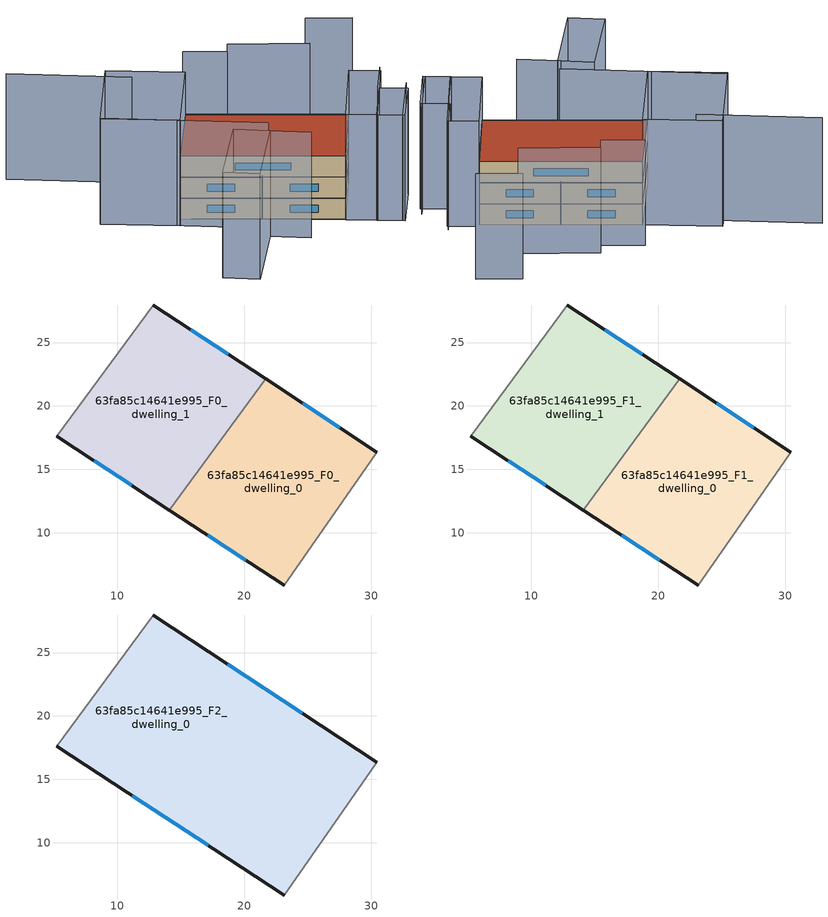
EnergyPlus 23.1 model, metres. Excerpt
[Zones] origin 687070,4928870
63fa85c14641e995_F0_dwelling_0
 floor ground (EU_floor_Construction): 23.16,5.9 29.94,15.62 30.46,16.37 21.7,22.13 14.12,11.8 z0
 wall outside (EU_wall_Construction): 21.7,22.13 30.46,16.37 / 23.16,5.9 14.12,11.8 z0:3
 wall adiabatic (EU_wall_Construction): 30.46,16.37 29.94,15.62 23.16,5.9 z0:3
 wall to 63fa85c14641e995_F0_dwelling_1 (EU_wall_Construction): 14.12,11.8 21.7,22.13 z0:3
 window (EU_Window_Construction): 24.62,20.21 27.54,18.29 / 20.14,7.87 17.13,9.84 z1:2
63fa85c14641e995_F0_dwelling_1
 floor ground (EU_floor_Construction): 14.12,11.8 21.7,22.13 12.82,27.95 5.23,17.62 z0
 wall outside (EU_wall_Construction): 14.12,11.8 5.23,17.62 / 12.82,27.95 21.7,22.13 z0:3
 wall adiabatic (EU_wall_Construction): 5.23,17.62 12.82,27.95 z0:3
 window (EU_Window_Construction): 11.16,13.74 8.19,15.68 / 15.78,26.01 18.74,24.07 z1:2
63fa85c14641e995_F1_dwelling_0
 floor to 63fa85c14641e995_F0_dwelling_0 (EU_floor_Construction): 23.15,5.9 29.94,15.62 30.46,16.37 21.7,22.13 14.12,11.8 z3
 wall outside (EU_wall_Construction): 21.7,22.13 30.46,16.37 / 23.16,5.9 14.12,11.8 z3:6
 wall adiabatic (EU_wall_Construction): 30.46,16.37 29.94,15.62 23.16,5.9 z3:6
 wall to 63fa85c14641e995_F1_dwelling_1 (EU_wall_Construction): 14.12,11.8 21.7,22.13 z3:6
 window (EU_Window_Construction): 24.62,20.21 27.54,18.29 / 20.14,7.87 17.13,9.84 z4:5
63fa85c14641e995_F1_dwelling_1
 floor to 63fa85c14641e995_F0_dwelling_1 (EU_floor_Construction): 14.12,11.8 21.7,22.13 12.82,27.95 5.23,17.62 z3
 wall outside (EU_wall_Construction): 14.12,11.8 5.23,17.62 / 12.82,27.95 21.7,22.13 z3:6
 wall adiabatic (EU_wall_Construction): 5.23,17.62 12.82,27.95 z3:6
 window (EU_Window_Construction): 11.16,13.74 8.19,15.68 / 15.78,26.01 18.74,24.07 z4:5
63fa85c14641e995_F2_dwelling_0
 floor to 63fa85c14641e995_F1_dwelling_0 (EU_floor_Construction): 23.15,5.9 29.94,15.62 30.46,16.37 21.7,22.13 14.12,11.81 z6
 floor to 63fa85c14641e995_F1_dwelling_1 (EU_floor_Construction): 14.12,11.81 21.7,22.13 12.82,27.95 5.23,17.62 z6
 wall outside (EU_wall_Construction): 12.82,27.95 30.46,16.37 / 23.16,5.9 5.23,17.62 z6:9
 wall adiabatic (EU_wall_Construction): 5.23,17.62 12.82,27.95 / 30.46,16.37 29.94,15.62 23.16,5.9 z6:9
 window (EU_Window_Construction): 18.7,24.09 24.59,20.23 / 17.18,9.81 11.2,13.71 z7:8
 roof outside (EU_roof_Construction): 30.46,16.37 29.94,15.62 23.16,5.9 5.23,17.62 12.82,27.95 z9
shading: 11.79,7.09 16.28,3.65 / 29.07,1.51 34.9,9.58 / -4.08,22.22 13.25,9.05 / 30.92,10.22 34.64,15.41 / 40,30.03 34.85,33.31 / 31.07,26.51 22.02,32.07 / 20.82,30.24 16.02,33.38 / 6.2,30.42 -6.78,40.26 / 3.77,-3.43 0,-0.37 / 0,-0.37 8.33,9.9 / 8.33,9.9 12.1,6.84 / 12.1,6.84 3.77,-3.43 / 26.31,3.44 31.14,10.19 / 31.14,10.19 34.15,8.04 / 34.15,8.04 29.31,1.29 / 29.31,1.29 26.31,3.44 / 23.05,5.75 30.76,16.8 / 30.76,16.8 34.12,14.46 / 34.12,14.46 26.4,3.4 / 26.4,3.4 23.05,5.75 / 12.82,27.95 4.17,15.97 / 4.17,15.97 -4.2,22.02 / -4.2,22.02 4.45,34 / 4.45,34 12.82,27.95 z0:15
[Building]
EU S2 Campaign: North Axis=0; Terrain=City; Solar Distribution=FullExterior
[Site:Location]
Bologna: Latitude=44.5; Longitude=11.25; Time Zone=1; Elevation=37
[SizingPeriod:WeatherFileDays]
AnnualSizingPeriod: Begin Month=1; Begin Day of Month=1; End Month=12; End Day of Month=31; Day of Week for Start Day=Monday; Use Weather File Daylight Saving Period=No; Use Weather File Rain and Snow Indicators=No
[MATERIAL]
EU_InternalMass_Material: Roughness=MediumRough; Thickness=0.1; Conductivity=1; Density=1800; Specific Heat=900; Thermal Absorptance=0.9; Solar Absorptance=0.7; Visible Absorptance=0.7
[MATERIAL:NOMASS] Roughness=MediumRough; Thermal Absorptance=0.9; Solar Absorptance=0.7; Visible Absorptance=0.7
Name | Thermal Resistance
EU_wall_NoMass | 0.937881
EU_roof_NoMass | 0.548572
EU_floor_NoMass | 0.71348
[WINDOWMATERIAL:SIMPLEGLAZINGSYSTEM]
EU_Window_SimpleGlazing: UFactor=4.25633; Solar Heat Gain Coefficient=0.85; Visible Transmittance=0.85
[CONSTRUCTION]
EU_wall_Construction: EU_wall_NoMass
EU_roof_Construction: EU_roof_NoMass
EU_floor_Construction: EU_floor_NoMass
EU_InternalMass_Construction: EU_InternalMass_Material
EU_Window_Construction: EU_Window_SimpleGlazing
[ZONE] Type=1; Multiplier=1; Ceiling Height=autocalculate; Floor Area=autocalculate; Part of Total Floor Area=Yes
Name | Volume
63fa85c14641e995_F0_dwelling_0 | 407.816
63fa85c14641e995_F1_dwelling_0; 63fa85c14641e995_F0_dwelling_1; 63fa85c14641e995_F1_dwelling_1 | 407.818
63fa85c14641e995_F2_dwelling_0 | 815.62
[INTERNALMASS] Construction=EU_InternalMass_Construction
Name | Zone or ZoneList | Surface Area
63fa85c14641e995_F0_dwelling_0_EU_InternalMass | 63fa85c14641e995_F0_dwelling_0 | 135.939
63fa85c14641e995_F0_dwelling_1_EU_InternalMass | 63fa85c14641e995_F0_dwelling_1 | 135.939
63fa85c14641e995_F1_dwelling_0_EU_InternalMass | 63fa85c14641e995_F1_dwelling_0 | 135.939
63fa85c14641e995_F1_dwelling_1_EU_InternalMass | 63fa85c14641e995_F1_dwelling_1 | 135.939
63fa85c14641e995_F2_dwelling_0_EU_InternalMass | 63fa85c14641e995_F2_dwelling_0 | 271.873
[OTHEREQUIPMENT] Fuel Type=Electricity; Design Level Calculation Method=Watts/Area; Power per Zone Floor Area=1; Fraction Latent=0; Fraction Radiant=0; Fraction Lost=0; Carbon Dioxide Generation Rate=0; EndUse Subcategory=EU_Step8_InternalGains
Name | Zone or ZoneList or Space or SpaceList | Schedule
EU_Step8_InternalGain_63fa85c14641e995_F0_dwelling_0_f000 | 63fa85c14641e995_F0_dwelling_0 | EU_Step8_GainSchedule_63fa85c14641e995_F0_dwelling_0_f000
EU_Step8_InternalGain_63fa85c14641e995_F0_dwelling_1_f000 | 63fa85c14641e995_F0_dwelling_1 | EU_Step8_GainSchedule_63fa85c14641e995_F0_dwelling_1_f000
EU_Step8_InternalGain_63fa85c14641e995_F1_dwelling_0_f000 | 63fa85c14641e995_F1_dwelling_0 | EU_Step8_GainSchedule_63fa85c14641e995_F1_dwelling_0_f000
EU_Step8_InternalGain_63fa85c14641e995_F1_dwelling_1_f000 | 63fa85c14641e995_F1_dwelling_1 | EU_Step8_GainSchedule_63fa85c14641e995_F1_dwelling_1_f000
EU_Step8_InternalGain_63fa85c14641e995_F2_dwelling_0_f000 | 63fa85c14641e995_F2_dwelling_0 | EU_Step8_GainSchedule_63fa85c14641e995_F2_dwelling_0_f000
[ZONEVENTILATION:DESIGNFLOWRATE] Schedule=EU_AlwaysOn; Design Flow Rate Calculation Method=AirChanges/Hour; Air Changes per Hour=0.687892; Ventilation Type=Natural; Fan Pressure Rise=0; Fan Total Efficiency=1; Constant Term Coefficient=1; Temperature Term Coefficient=0; Velocity Term Coefficient=0; Velocity Squared Term Coefficient=0; Minimum Indoor Temperature=-100; Maximum Indoor Temperature=100; Delta Temperature=-100; Minimum Outdoor Temperature=-100; Maximum Outdoor Temperature=100; Maximum Wind Speed=40
Name | Zone or ZoneList or Space or SpaceList
EU_ConstantAir_63fa85c14641e995_F0_dwelling_0 | 63fa85c14641e995_F0_dwelling_0
EU_ConstantAir_63fa85c14641e995_F0_dwelling_1 | 63fa85c14641e995_F0_dwelling_1
EU_ConstantAir_63fa85c14641e995_F1_dwelling_0 | 63fa85c14641e995_F1_dwelling_0
EU_ConstantAir_63fa85c14641e995_F1_dwelling_1 | 63fa85c14641e995_F1_dwelling_1
EU_ConstantAir_63fa85c14641e995_F2_dwelling_0 | 63fa85c14641e995_F2_dwelling_0
[HVACTEMPLATE:THERMOSTAT] Constant Heating Setpoint=20; Constant Cooling Setpoint=50
EU_HeatOnly_63fa85c14641e995_F0_dwelling_0; EU_HeatOnly_63fa85c14641e995_F0_dwelling_1; EU_HeatOnly_63fa85c14641e995_F1_dwelling_0; EU_HeatOnly_63fa85c14641e995_F1_dwelling_1; EU_HeatOnly_63fa85c14641e995_F2_dwelling_0
[HVACTEMPLATE:ZONE:IDEALLOADSAIRSYSTEM] System Availability Schedule=EU_AlwaysOn; Maximum Heating Supply Air Temperature=50; Minimum Cooling Supply Air Temperature=13; Maximum Heating Supply Air Humidity Ratio=0.0156; Minimum Cooling Supply Air Humidity Ratio=0.0077; Heating Limit=NoLimit; Cooling Limit=NoLimit; Heating Availability Schedule=EU_AlwaysOn; Cooling Availability Schedule=EU_CoolingOff; Dehumidification Control Type=ConstantSensibleHeatRatio; Cooling Sensible Heat Ratio=0.7; Dehumidification Setpoint=60; Humidification Control Type=None; Humidification Setpoint=30; Outdoor Air Method=None; Outdoor Air Flow Rate per Person=0.00944; Outdoor Air Flow Rate per Zone Floor Area=0; Outdoor Air Flow Rate per Zone=0; Demand Controlled Ventilation Type=None; Outdoor Air Economizer Type=NoEconomizer; Heat Recovery Type=None; Sensible Heat Recovery Effectiveness=0.7; Latent Heat Recovery Effectiveness=0.65
Name | Template Thermostat
63fa85c14641e995_F0_dwelling_0 | EU_HeatOnly_63fa85c14641e995_F0_dwelling_0
63fa85c14641e995_F0_dwelling_1 | EU_HeatOnly_63fa85c14641e995_F0_dwelling_1
63fa85c14641e995_F1_dwelling_0 | EU_HeatOnly_63fa85c14641e995_F1_dwelling_0
63fa85c14641e995_F1_dwelling_1 | EU_HeatOnly_63fa85c14641e995_F1_dwelling_1
63fa85c14641e995_F2_dwelling_0 | EU_HeatOnly_63fa85c14641e995_F2_dwelling_0
[SIZING:ZONE] Zone Cooling Design Supply Air Temperature Input Method=SupplyAirTemperature; Zone Cooling Design Supply Air Temperature=13; Zone Heating Design Supply Air Temperature Input Method=SupplyAirTemperature; Zone Heating Design Supply Air Temperature=50; Zone Cooling Design Supply Air Humidity Ratio=0.008; Zone Heating Design Supply Air Humidity Ratio=0.008; Cooling Design Air Flow Method=DesignDay; Cooling Design Air Flow Rate=0; Cooling Minimum Air Flow per Zone Floor Area=0.000762; Cooling Minimum Air Flow=0; Cooling Minimum Air Flow Fraction=0.2; Heating Design Air Flow Method=DesignDay; Heating Design Air Flow Rate=0; Heating Maximum Air Flow per Zone Floor Area=0.002032; Heating Maximum Air Flow=0.141576; Heating Maximum Air Flow Fraction=0.3; Account for Dedicated Outdoor Air System=No; Dedicated Outdoor Air System Control Strategy=NeutralSupplyAir; Dedicated Outdoor Air Low Setpoint Temperature for Design=autosize; Dedicated Outdoor Air High Setpoint Temperature for Design=autosize; Zone Load Sizing Method=Sensible Load Only No Latent Load; Zone Latent Cooling Design Supply Air Humidity Ratio Input Method=HumidityRatioDifference; Zone Cooling Design Supply Air Humidity Ratio Difference=0.005; Zone Latent Heating Design Supply Air Humidity Ratio Input Method=HumidityRatioDifference; Zone Humidification Design Supply Air Humidity Ratio Difference=0.005
63fa85c14641e995_F0_dwelling_0; 63fa85c14641e995_F0_dwelling_1; 63fa85c14641e995_F1_dwelling_0; 63fa85c14641e995_F1_dwelling_1; 63fa85c14641e995_F2_dwelling_0
[SCHEDULE:CONSTANT]
Name | Hourly Value
EU_AlwaysOn | 1
EU_CoolingOff | 0
[SCHEDULE:FILE] Column Number=1; Rows to Skip at Top=0; Number of Hours of Data=8760; Column Separator=Comma; Interpolate to Timestep=No; Minutes per Item=60; Adjust Schedule for Daylight Savings=Yes
Name | File
EU_Step8_GainSchedule_63fa85c14641e995_F0_dwelling_0_f000 | ../../schedules/63fa85c14641e995/63fa85c14641e995_F0_dwelling_0_f000_gain.csv
EU_Step8_GainSchedule_63fa85c14641e995_F0_dwelling_1_f000 | ../../schedules/63fa85c14641e995/63fa85c14641e995_F0_dwelling_1_f000_gain.csv
EU_Step8_GainSchedule_63fa85c14641e995_F1_dwelling_0_f000 | ../../schedules/63fa85c14641e995/63fa85c14641e995_F1_dwelling_0_f000_gain.csv
EU_Step8_GainSchedule_63fa85c14641e995_F1_dwelling_1_f000 | ../../schedules/63fa85c14641e995/63fa85c14641e995_F1_dwelling_1_f000_gain.csv
EU_Step8_GainSchedule_63fa85c14641e995_F2_dwelling_0_f000 | ../../schedules/63fa85c14641e995/63fa85c14641e995_F2_dwelling_0_f000_gain.csv
